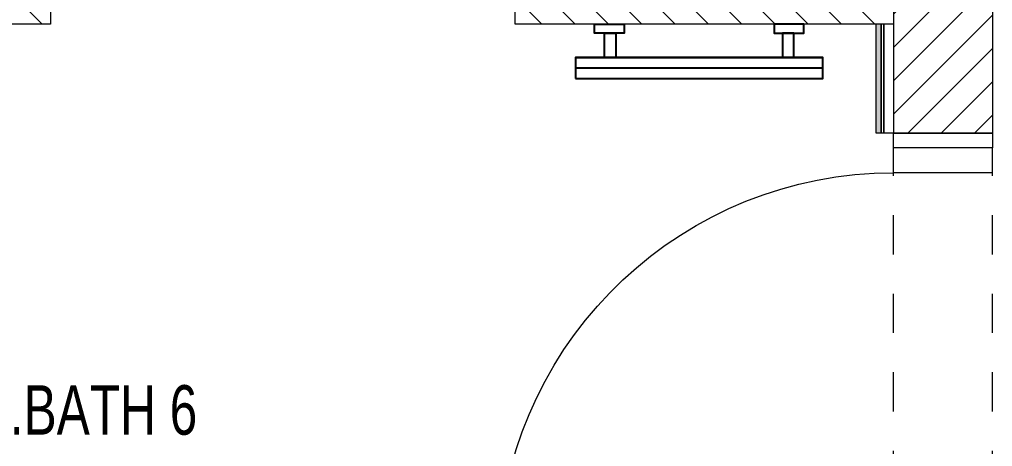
# Model space of a CAD drawing. Header units: millimetres. Extents: x -18512 to 101824, y -95768 to 52898.
# Drawn here: x 63911 to 65878, y -61091 to -60228 of the extents above; entities that cross this region are included whole.
import ezdxf

# ---------------------------------------------------------------- set-up
doc = ezdxf.new("R2010")
doc.units = ezdxf.units.MM
doc.header["$LTSCALE"] = 25
doc.linetypes.add('Dash', pattern=[6.35, 3.175, -3.175])
doc.layers.get('0').update_dxf_attribs({"color": 254, "lineweight": 0})
for name, color, linetype in [('3_Joinery', 1, 'Continuous'), ('AR WALL HATCH', 8, 'Continuous'), ('HAT', 8, 'Continuous')]:
    doc.layers.add(name, color=color, linetype=linetype)
for name, color, linetype, lineweight in [('A-AREA-IDEN', 2, 'Continuous', 9), ('A-DOOR', 31, 'Continuous', 18), ('A-WOODEN DOOR FRAM', 9, 'Continuous', 9), ('hatch', 252, 'Continuous', 0), ('I-FLR-TILE', 253, 'Continuous', 9), ('I-WALL', 2, 'Continuous', 9)]:
    doc.layers.add(name, color=color, linetype=linetype, lineweight=lineweight)
doc.styles.add('Arial Narrow_4', font='fi_9001f.ttf', dxfattribs={"width": 0.75, "height": 147.492401})
pattern_1 = [(135, (9411.8, 69875.98), (-33.67596, -33.67596), [])]

# ---------------------------------------------------------------- blocks, each defined once
blk = doc.blocks.new('E  Naga_Single-Panel3 - NAGA-Formal Powder Room Door _WD04_-9060551-FIRST FLOOR PLAN')
at = {"layer": 'A-DOOR', "lineweight": 18}
for p, q in [((400, 900), (349, 900)), ((349, 900), (349, 100)), ((400, 100), (400, 900)), ((-400, 100), (-450, 100)), ((-400, -100), (-400, 100)), ((349, 100), (400, 100)), ((400, -100), (400, 100)), ((400, 100), (450, 100)), ((400, 100), (400, -100)), ((-400, -100), (-450, -100)), ((450, -100), (400, -100))]:
    blk.add_line(p, q, dxfattribs=at)
at = {"layer": 'A-DOOR'}
blk.add_arc((400, 100), 800, 93.6551, 180, dxfattribs=at)
blk = doc.blocks.new('dffghdjh')
at = {"layer": '3_Joinery', "linetype": 'ByBlock'}
blk.add_line((33754, 8583), (33754, 9083), dxfattribs=at)
at = {"layer": '3_Joinery', "linetype": 'ByBlock', "elevation": 0}
for points in [[(33732.5, 9083), (33732.5, 8583)], [(33775.5, 9083), (33775.5, 8583)]]:
    blk.add_lwpolyline(points, dxfattribs=at)
at = {"layer": '3_Joinery', "linetype": 'ByBlock'}
for points in [[(33732.5, 9083), (33732.5, 8583), (33775.5, 8583), (33775.5, 9083)], [(33842.5, 8984.6), (33824.3, 8984.6), (33824.3, 9044.7), (33842.5, 9044.7)], [(33824.3, 9001.7), (33775.5, 9001.7), (33775.5, 9024.3), (33824.3, 9024.3)], [(33842.5, 8681.5), (33824.3, 8681.5), (33824.3, 8621.3), (33842.5, 8621.3)], [(33824.3, 8664.3), (33775.5, 8664.3), (33775.5, 8641.7), (33824.3, 8641.7)]]:
    blk.add_lwpolyline(points, close=True, dxfattribs=at)

msp = doc.modelspace()

# ---------------------------------------------------------------- hatches: boundary and pattern name
at = {"layer": 'AR WALL HATCH', "lineweight": 5}
h = msp.add_hatch(dxfattribs=at)
h.set_pattern_fill('ANSI31', color=256, scale=15, style=0)
h.set_pattern_definition(pattern_1)
h.paths.add_polyline_path([(63973.1, -58677.4), (63873.1, -58677.4), (63873.1, -60237.6), (63973.1, -60237.6)])
h = msp.add_hatch(dxfattribs=at)
h.set_pattern_fill('ANSI31', color=256, scale=15, style=0)
h.set_pattern_definition([(45, (59229.075, -102497.31), (-33.67596, 33.67596), [])])
h.paths.add_polyline_path([(65678.1, -58687.4), (65878.1, -58687.4), (65878.1, -60457.6), (65678.1, -60457.6), (65678.1, -58843.4)])
h = msp.add_hatch(dxfattribs=at)
h.set_pattern_fill('ANSI31', color=256, scale=15, style=0)
h.set_pattern_definition(pattern_1)
h.paths.add_polyline_path([(65678.1, -60237.6), (65678.1, -60117.6), (64913.1, -60117.6), (64913.1, -60237.6)])
at = {"layer": 'HAT'}
h = msp.add_hatch(dxfattribs=at)
h.set_pattern_fill('AR-SAND', color=256, scale=0.1, style=0)
h.set_pattern_definition([(37.5, (59229.075, -102497.3092), (-0.16000313, 4.89413237), [0, -3.8608, 0, -4.318, 0, -4.1275]), (7.5, (59229.075, -102497.309), (4.4952328, 7.168251), [0, -2.0828, 0, -3.4798, 0, -1.3335]), (327.5, (59225.951, -102497.3092), (7.9099237, 0.01437185), [0, -1.27, 0, -4.572, 0, -5.969]), (317.5, (59225.951, -102497.309), (7.6355645, 2.2292932), [0, -0.635, 0, -2.9972, 0, -3.429])])
h.paths.add_polyline_path([(65653.1, -60237.6), (65643.1, -60237.6), (65643.1, -60457.6), (65653.1, -60457.6)])
h.paths.add_polyline_path([(65643.1, -60117.6), (65653.1, -60117.6), (65653.1, -58702.4), (65643.1, -58712.4)])

# ---------------------------------------------------------------- linework, layer by layer
at = {"layer": 'A-WOODEN DOOR FRAM'}
msp.add_lwpolyline([(65678.1, -60457.6), (65878.1, -60457.6), (65878.1, -60487.6), (65678.1, -60487.6)], close=True, dxfattribs=at)
at = {"layer": 'hatch', "linetype": 'Dash', "lineweight": 9}
for p, q in [((65678.1, -61337.6), (65678.1, -60537.6)), ((65878.1, -61337.6), (65878.1, -60537.6))]:
    msp.add_line(p, q, dxfattribs=at)
at = {"layer": 'I-FLR-TILE', "lineweight": 13}
for points in [[(65658.1, -60117.6), (65658.1, -58697.4), (65678.1, -58677.4), (65678.1, -60457.6), (65658.1, -60457.6), (65658.1, -60237.6)], [(65653.1, -60237.6), (65653.1, -60457.6), (65643.1, -60457.6), (65643.1, -60237.6)], [(65658.1, -60237.6), (65658.1, -60457.6), (65653.1, -60457.6), (65653.1, -60237.6)]]:
    msp.add_lwpolyline(points, dxfattribs=at)
at = {"layer": 'I-WALL'}
for p, q in [((65678.1, -57877.4), (65678.1, -60457.6)), ((63973.1, -58677.4), (63973.1, -60237.6)), ((65878.1, -59212.4), (65878.1, -60457.6)), ((63973.1, -60237.6), (63873.1, -60237.6)), ((65878.1, -60457.6), (65678.1, -60457.6))]:
    msp.add_line(p, q, dxfattribs=at)
msp.add_lwpolyline([(64913.1, -60237.6), (64913.1, -60117.6), (65678.1, -60117.6), (65678.1, -60237.6)], close=True, dxfattribs=at)

# ---------------------------------------------------------------- block references
at = {"color": 6, "lineweight": 0, "rotation": 89.99999999999999}
msp.add_blockref('dffghdjh', (74117.9, -94080.1), dxfattribs=at)
at = {"layer": 'A-DOOR', "xscale": -1, "rotation": 90}
msp.add_blockref('E  Naga_Single-Panel3 - NAGA-Formal Powder Room Door _WD04_-9060551-FIRST FLOOR PLAN', (65778.1, -60937.6), dxfattribs=at)

# ---------------------------------------------------------------- texts
at = {"layer": 'A-AREA-IDEN', "lineweight": 18, "insert": (64038.9, -61068.2), "char_height": 100, "width": 889.2, "attachment_point": 8, "line_spacing_factor": 0.968573, "style": 'Arial Narrow_4'}
msp.add_mtext('M.BATH 6', dxfattribs=at)

doc.saveas('drawing.dxf')
